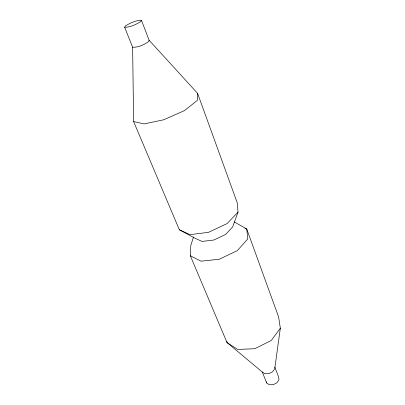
<?xml version="1.0" encoding="UTF-8"?>
<svg xmlns="http://www.w3.org/2000/svg" width="405" height="405" viewBox="0 0 405 405"><rect width="100%" height="100%" fill="white"/><g stroke="black" fill="none" stroke-linecap="round" stroke-linejoin="round"><path stroke-width="0.61" d="M197.589 93.358L197.306 100.415L184.437 110.611L163.772 119.769L144.124 123.93L133.615 121.556L132.627 47.248L124.659 27.297L125.282 26.011C130.152 23.055 135.629 20.366 141.416 20.25L149.106 40.237L197.589 93.358L237.214 202.728L238.029 212.119L232.607 227.002L225.62 234.444L213.83 240.023L202.039 241.436L194.977 238.206L179.349 229.782L133.615 121.556M234.333 221.935L246.756 229.058L278.6 316.953L280.341 328.166L274.732 368.783L272.651 371.744L268.895 373.648L264.931 373.749L262.298 372.013L226.997 342.544L190.345 255.803L190.77 245.643L193.529 236.965M149.106 40.237L148.67 41.619C143.952 44.712 138.394 47.532 132.627 47.248M141.416 20.25L140.92 21.5C136.029 24.487 130.491 27.246 124.659 27.297M280.341 328.166L271.304 340.458L254.78 348.72L237.674 349.439L226.997 342.544L226.947 341.344M238.029 212.119L227.129 223.565L208.519 232.328L190.056 234.652L179.349 229.782M245.045 228.39L246.756 229.058L247.804 238.925L237.345 250.609L219.221 259.266L201.062 261.184L190.345 255.803M262.298 372.013L266.677 382.978L269.3 384.75L273.233 384.684L276.944 382.791L278.984 379.814L278.589 376.918L274.803 367.072M266.546 381.819L266.677 382.978"/></g></svg>
